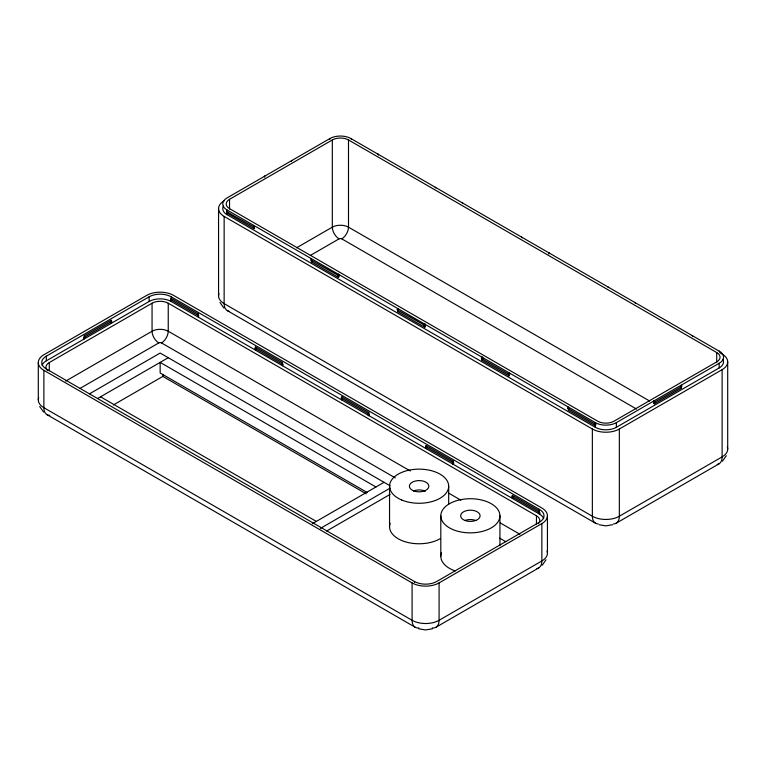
<?xml version="1.0" encoding="UTF-8"?>
<svg xmlns="http://www.w3.org/2000/svg" width="766" height="766" viewBox="0 0 766 766"><rect width="100%" height="100%" fill="white"/><g stroke="black" fill="none" stroke-linecap="round" stroke-linejoin="round"><path stroke-width="1.15" d="M218.559 295.848L218.559 208.639M547.441 553.176L547.441 515.796M727.7 449.106L727.7 361.887M110.524 322.113L111.194 323.376L111.194 320.265L84.212 335.834L84.212 338.955L83.542 337.758L84.854 337.231L84.25 335.853M462.865 203.316L462.271 202.76M608.501 287.595L607.936 286.857M351.546 139.288L350.933 138.55A14.88 8.589 0 0 0 329.887 138.55L227.109 197.887A14.88 8.589 0 0 0 227.109 210.037L227.109 214.71L595.326 427.294A14.88 8.589 0 0 0 616.371 427.294L719.15 367.958A14.88 8.589 0 0 0 722.807 359.283M522.163 237.795L521.55 237.058M692.79 336.303L692.205 335.546M680.591 386.926C683.856 387.117 679.739 382.272 681.242 388.285L654.269 403.854C652.058 396.884 656.596 402.906 654.269 402.303L681.28 386.744M435.835 188.005L435.232 187.22M635.397 303.384L634.88 302.455M378.433 155.086L378.5 154.205L377.906 154.129M719.676 352.092L719.207 351.106A14.88 8.589 0 0 1 719.15 363.285L719.15 367.958M546.024 559.783L542.156 565.308M726.283 455.713L722.415 461.237M548.829 253.929L549.184 252.857L548.561 252.617M426.097 445.573L425.494 446.951L426.806 447.488L426.126 448.675L426.126 445.553L453.108 461.132C450.973 467.93 455.33 462.262 453.166 462.654L426.126 447.114M254.092 227.167C251.995 222.705 255.796 232.041 254.149 227.138L226.631 211.636L226.65 210.506L227.109 210.037L595.326 422.621A14.88 8.589 0 0 0 616.371 422.621L719.15 363.285M282.482 362.624L281.811 363.812L283.123 364.348L282.52 365.717L282.482 362.624L255.509 347.046L254.867 348.444L256.189 348.98L255.509 350.167L255.509 347.046M341.866 398.425L368.81 414.013C371.07 413.324 366.818 419.375 368.81 412.462L341.827 396.884L341.167 398.186L342.115 398.349M368.81 412.462L368.13 413.611L368.743 414.052M568.755 408.527L567.702 408.412L568.353 407.052L568.353 410.164L568.937 408.661M110.687 321.787L111.836 321.653L111.223 320.284M198.183 313.955L197.513 315.142L198.825 315.678L198.222 317.047L198.183 313.955L171.211 298.376L170.54 299.611L171.306 299.889M397.765 311.638L398.368 310.259L397.056 309.694L397.736 308.545L397.736 311.657L424.709 327.235L425.197 326.718L425.187 325.636L397.736 310.106M509.036 375.886L509.649 374.507L508.337 373.932L509.007 372.783L509.007 375.905L482.034 360.326C484.351 353.116 479.468 359.675 482.197 358.699M311.408 261.819L312.088 260.67L310.785 260.124L311.408 258.707L311.408 261.819L338.39 277.397L338.869 276.88L338.869 275.798L311.408 260.268M482.034 360.326L482.647 358.871M453.108 461.132L452.428 462.319L453.108 462.683M512.454 495.391L511.774 496.588L513.086 497.086L512.521 498.465L512.454 495.391L539.427 510.97C536.889 512.502 541.677 512.234 539.456 514.063L171.211 301.498A15.646 9.029 0 0 0 149.092 301.498L46.314 360.834A15.646 9.029 0 0 0 42.063 365.363M229.541 209.099L229.541 199.294L332.32 139.958A11.442 6.607 0 0 1 348.501 139.958L716.717 352.542L716.717 362.356M46.314 356.161L149.092 296.825A15.646 9.029 0 0 1 171.211 296.825L539.427 509.409A15.646 9.029 0 0 1 539.427 522.182L436.649 581.518A15.646 9.029 0 0 1 414.53 581.518L46.314 368.934A15.646 9.029 0 0 1 46.314 356.161L46.314 360.834M84.212 337.394L111.194 321.816M47.368 370.428A11.442 6.607 0 0 1 49.283 362.548L152.061 303.212A11.442 6.607 0 0 1 168.242 303.212L536.459 515.796A11.442 6.607 0 0 1 538.374 523.676M65.723 381.085L152.061 331.238A11.442 6.607 0 0 1 168.242 331.238L410.27 470.975M296.528 247.83L332.32 227.167A11.442 6.607 0 0 1 348.501 227.167L649.683 401.049M79.664 388.611L158.801 342.919A1.915 1.101 0 0 1 161.502 342.919L395.256 477.879M310.287 255.471L339.06 238.848A1.915 1.101 0 0 1 341.76 238.848L636.536 409.044M89.469 393.848L160.151 353.049L390.114 485.816M97.502 398.559L168.242 357.722M113.32 405.003L162.852 376.403L366.263 493.85M312.289 523.743L384.044 482.312M320.437 528.377L390.095 488.162M326.584 531.058L390.095 494.396M224.141 200.845A19.073 11.011 0 0 0 224.141 216.424L592.357 429.008A19.073 11.011 0 0 0 619.34 429.008L722.118 369.672A19.073 11.011 0 0 0 722.118 354.103L720.04 352.906M43.882 370.332L412.098 582.916A19.073 11.011 0 0 0 439.081 582.916L541.859 523.58A19.073 11.011 0 0 0 541.859 508.011L173.643 295.417A19.073 11.011 0 0 0 146.66 295.417L43.882 354.754A19.073 11.011 0 0 0 43.882 370.332L43.882 407.713A15.263 8.809 -60 0 0 49.723 415.411M435.921 627.287L538.699 567.951M616.18 523.216L718.948 463.88M198.183 315.515L171.211 299.937M282.482 364.185L255.509 348.607M481.996 358.785L509.007 374.344M595.326 427.294L595.326 422.621L594.655 423.809L595.967 424.345L595.364 425.724L568.353 410.164M539.427 512.521L512.454 496.952M338.323 275.875C336.15 276.229 340.544 270.637 338.39 277.397M424.613 325.722C422.526 325.99 426.853 320.533 424.709 327.235M612.608 524.71L605.849 525.888L599.089 524.71M432.35 628.781L425.59 629.968L418.83 628.781M654.202 402.265L653.599 402.715L654.202 403.816M291.99 160.439L291.386 161.224M265.017 176.008L264.375 176.17L264.663 177.252M350.933 138.55L719.15 351.144M568.353 408.613L595.326 424.182M254.092 228.728L227.109 213.149L227.761 211.789M227.301 310.623L595.517 523.216M448.541 493.074L460.96 500.236M500.255 522.929L519.913 534.275M499.719 538.192L505.924 541.773M375.953 486.985L160.151 362.395L160.151 372.985L367.287 492.567M100.538 396.807L316.339 521.407M47.052 414.693L415.268 627.287M681.213 388.266L680.572 387.223M171.699 299.899L171.211 301.498L171.211 296.825M223.844 307.989L219.976 302.465M43.585 412.06L39.717 406.535M342.498 398.713L341.866 399.986L341.827 396.884M722.118 369.672L722.118 456.89A15.263 8.809 60 0 1 717.225 464.502M619.34 429.008L619.34 516.227A15.263 8.809 60 0 1 613.499 523.925M616.371 422.621L616.371 427.294M592.357 429.008L592.357 516.227A15.263 8.809 -60 0 0 598.198 523.925M541.859 523.58L541.859 560.961A15.263 8.809 60 0 1 536.966 568.573M539.427 509.409L539.427 514.082A15.646 9.029 0 0 1 543.678 518.62M536.459 515.796L536.459 523.973M499.939 515.796A29.568 17.072 0 0 1 455.588 530.579A29.568 17.072 0 0 1 455.588 501.012A29.568 17.072 0 0 1 499.939 515.796L499.939 545.574M448.685 486.209L448.685 504.066M440.804 515.796L440.804 556.288M439.081 582.916L439.081 620.297A15.263 8.809 60 0 1 432.263 627.948M414.53 581.518L414.53 582.495M412.098 582.916L412.098 620.297A15.263 8.809 -60 0 0 418.925 627.948M389.549 486.209L389.549 526.702M348.501 139.958L348.501 227.167A9.537 5.506 -60 0 1 341.76 238.848M332.32 139.958L332.32 227.167A9.537 5.506 60 0 0 339.06 238.848M329.887 138.55L329.887 139.431M224.141 216.424L224.141 303.642A15.263 8.809 -60 0 0 229.034 311.245M168.242 303.212L168.242 331.238A9.537 5.506 -60 0 1 161.502 342.919M162.852 374.411L162.852 376.403M152.061 303.212L152.061 331.238A9.537 5.506 60 0 0 158.801 342.919M149.092 296.825L149.092 301.498M49.283 362.548L49.283 370.725M38.3 362.548L38.3 399.929M727.298 446.846A19.073 11.011 0 0 1 722.118 456.89L619.34 516.227A19.073 11.011 0 0 1 592.357 516.227L224.141 303.642A19.073 11.011 0 0 1 218.961 293.598M227.109 214.71A14.88 8.589 0 0 1 223.452 206.035M229.541 199.294A11.442 6.607 0 0 0 229.541 208.639L597.758 421.223A11.442 6.607 0 0 0 613.939 421.223L716.717 361.887A11.442 6.607 0 0 0 716.717 352.542M38.702 397.669A19.073 11.011 0 0 0 43.882 407.713L412.098 620.297A19.073 11.011 0 0 0 439.081 620.297L541.859 560.961A19.073 11.011 0 0 0 547.039 550.917M440.019 538.766A29.568 17.072 0 0 1 405.051 541.715A29.568 17.072 0 0 1 390.181 523.197M455.205 570.938A29.568 17.072 0 0 1 441.436 552.793M413.602 490.92A9.728 5.621 0 0 1 425.35 491.236M464.857 520.516A9.728 5.621 0 0 1 475.877 520.516M401.767 500.026A29.568 17.072 0 0 0 448.522 487.971A29.568 17.072 0 0 0 407.052 470.621A29.568 17.072 0 0 0 401.767 500.026M413.41 490.757A9.728 5.621 0 0 0 428.797 486.783A9.728 5.621 0 0 0 415.153 481.077A9.728 5.621 0 0 0 413.41 490.757M465.508 520.66A9.728 5.621 0 0 0 480.1 515.796A9.728 5.621 0 0 0 465.508 510.932A9.728 5.621 0 0 0 465.508 520.66"/></g></svg>
